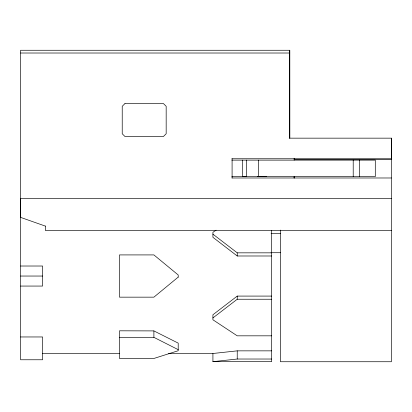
<?xml version="1.0" encoding="UTF-8"?>
<svg xmlns="http://www.w3.org/2000/svg" width="412" height="412" viewBox="0 0 412 412"><rect width="100%" height="100%" fill="white"/><g stroke="black" fill="none" stroke-linecap="round" stroke-linejoin="round"><path stroke-width="0.62" d="M20.6 217.284L20.6 198.584L391.395 198.584M294.158 178.097L294.158 176.815M289.229 138.159L391.4 138.159L391.395 159.444L294.23 159.444M271.642 296.084L237.23 296.084L212.922 314.768L212.922 319.784L237.23 335.826L271.642 335.826M212.922 317.92L237.23 299.241L271.642 299.241M216.089 230.205L212.922 232.296L212.922 237.312L237.23 255.991L271.642 255.991M168.544 353.496L212.922 353.496L237.23 350.854L271.642 350.854M212.922 353.496L212.922 361.664L237.23 359.027L271.642 359.027M245.866 176.547L242.308 176.609L242.308 160.129M289.734 50.264L289.77 138.159L289.77 50.264L20.6 50.264L20.6 359.769L42.575 359.769L42.575 336.964L20.6 336.964M20.6 53.014L289.77 53.014M231.925 158.759L391.395 158.759M231.863 160.129L375.296 160.129L375.296 176.609L231.863 176.609M231.925 177.984L391.395 177.984M391.395 230.421L45.32 230.421L45.32 226.013M271.081 233.676L280.69 233.676M271.081 252.716L280.69 252.716M212.922 234.16L237.23 252.839L271.642 252.839M20.6 266.018L42.575 266.018L42.575 286.062L20.6 286.062M20.6 276.04L42.575 276.04M119.48 337.346L153.892 337.346L178.2 349.654M42.472 353.496L119.66 353.496M212.922 361.664L271.642 361.664L271.642 230.293M153.892 330.903L119.48 330.81L119.48 358.466L153.892 358.466L178.2 350.73L178.2 343.119L153.892 330.903L153.892 337.346M257.598 176.542L266.399 176.609M20.6 217.387L45.32 226.095M391.395 138.159L391.395 361.736L280.433 361.736L280.433 230.097M359.558 160.129L359.558 176.609M353.208 160.129L353.208 176.609M294.163 158.249L294.163 160.129M294.163 176.609L294.163 177.896M258.685 160.129L258.685 176.609M246.417 160.129L246.417 176.609M237.23 252.839L237.23 255.991M237.23 296.084L237.23 299.241M237.23 350.854L237.23 359.027M232.09 158.759L232.09 177.984M124.97 103.551L122.225 106.296L122.225 133.761L124.97 136.511L163.425 136.511L166.17 133.761L166.17 106.296L163.425 103.551L124.97 103.551M178.2 277.116L153.892 297.16L119.48 297.16L119.48 254.915L153.892 254.915L178.2 274.964L178.2 277.116"/></g></svg>
